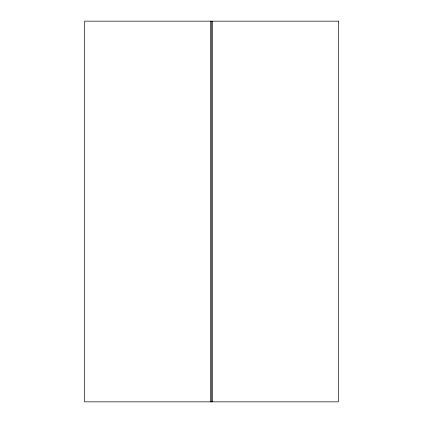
<?xml version="1.0" encoding="UTF-8"?>
<svg xmlns="http://www.w3.org/2000/svg" width="423" height="423" viewBox="0 0 423 423"><rect width="100%" height="100%" fill="white"/><g stroke="black" fill="none" stroke-linecap="round" stroke-linejoin="round"><path stroke-width="0.63" d="M212.69 21.15L212.69 401.85M211.5 21.15L211.5 401.85M210.31 21.15L210.31 401.85M338.395 21.15L84.605 21.15L84.605 401.85L338.395 401.85L338.395 21.15"/></g></svg>
